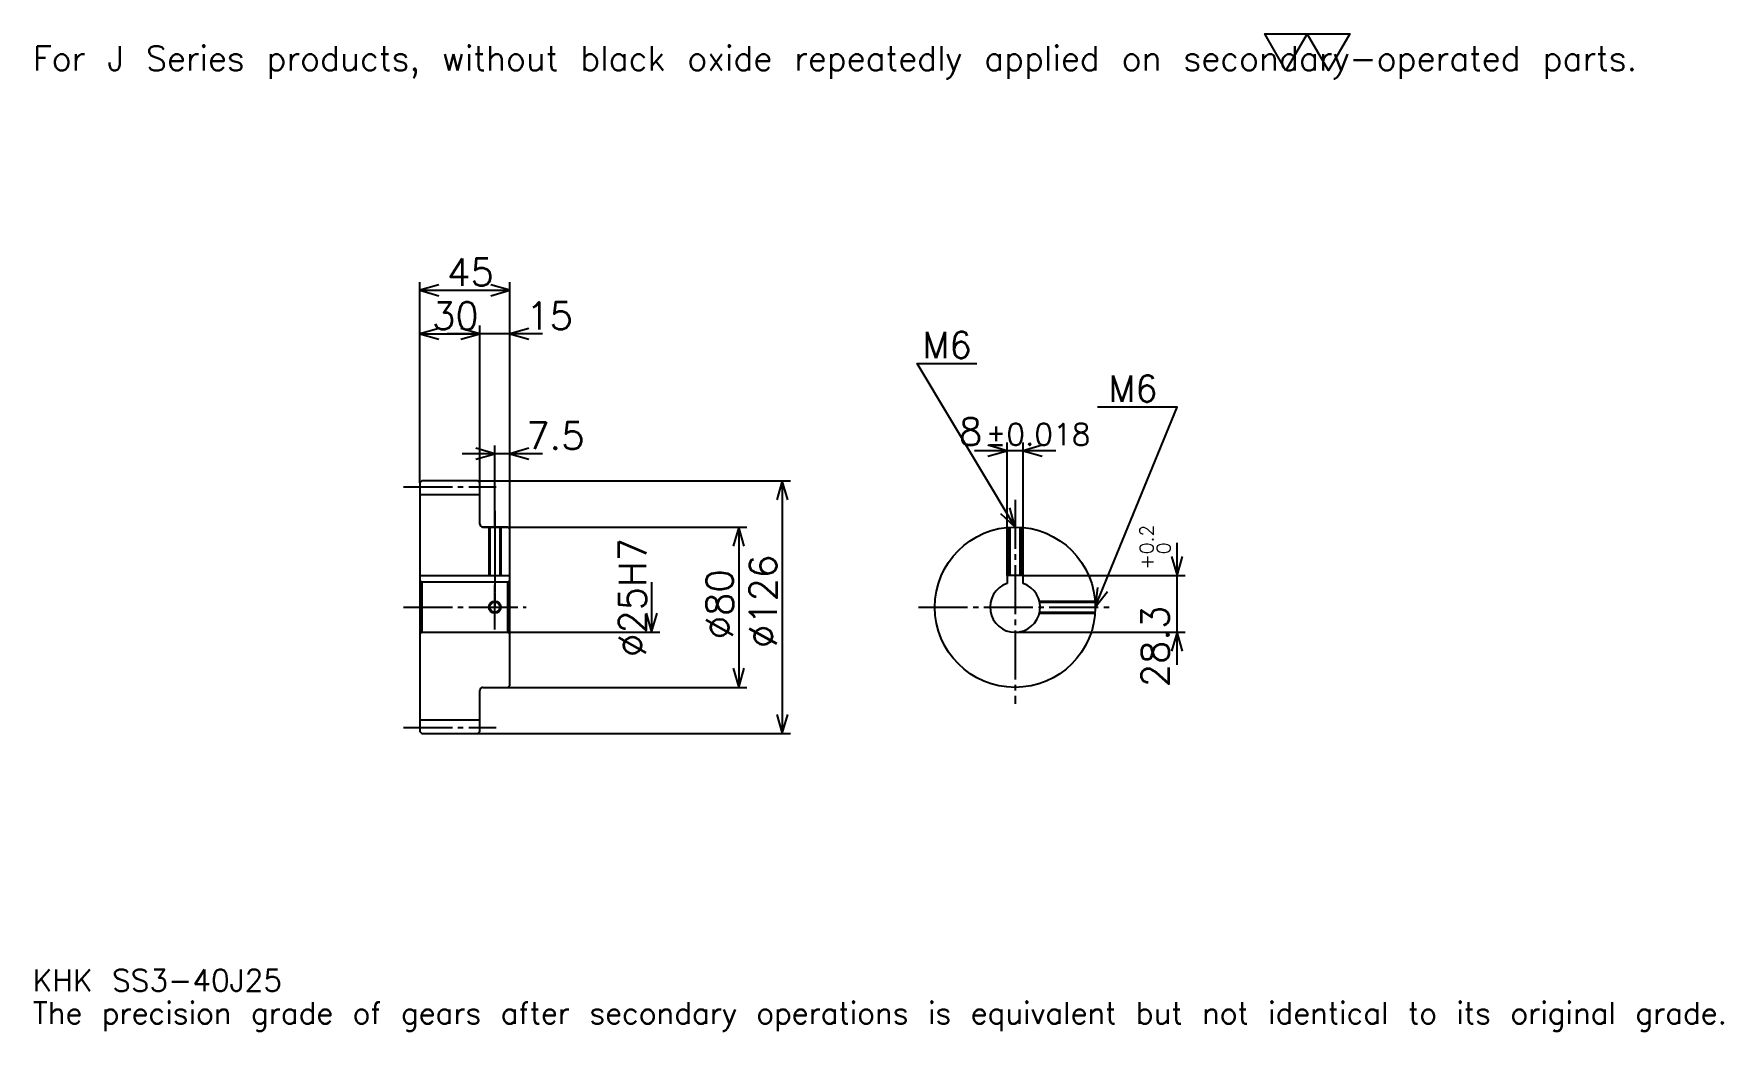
# Model space of a CAD drawing. Extents: x 28 to 870, y 10 to 508.
import ezdxf

# ---------------------------------------------------------------- set-up
doc = ezdxf.new("R2010")
doc.units = 0
doc.linetypes.add('DASHDOT', pattern=[32.608695, 24.456522, -2.717391, 2.717391, -2.717391])
doc.layers.get('0').update_dxf_attribs({"linetype": 'CONTINUOUS'})
doc.layers.add('DASHDOT', color=6, linetype='DASHDOT')
doc.styles.add('KANJI', font='TXT', dxfattribs={"bigfont": 'BIGFONT'})

msp = doc.modelspace()

# ---------------------------------------------------------------- linework, layer by layer
at = {"color": 5}
for p, q in [((220.108688, 284.467407), (220.108688, 383.652161)), ((220.108688, 379.576111), (265.108704, 379.576111)), ((265.108704, 284.467407), (265.108704, 383.652161)), ((220.108688, 357.836975), (250.108688, 357.836975)), ((281.413025, 357.836975), (233.804337, 357.836975)), ((250.108688, 284.467407), (250.108688, 361.913025)), ((513.065186, 237.267395), (513.065186, 303.586975)), ((521.065186, 237.267395), (521.065186, 303.586975)), ((281.413025, 298.054352), (241.304337, 298.054352)), ((257.608704, 284.467407), (257.608704, 302.130432)), ((537.369568, 299.510864), (496.760864, 299.510864)), ((220.108688, 283.467407), (220.108688, 284.467407)), ((249.108688, 284.467407), (265.108704, 284.467407)), ((250.108688, 283.467407), (250.108688, 284.467407)), ((257.608704, 261.467407), (257.608704, 284.467407)), ((257.608704, 261.467407), (257.608704, 284.467407)), ((265.108704, 284.467407), (405.054321, 284.467407)), ((265.108704, 260.467407), (265.108704, 284.467407)), ((400.978271, 284.467407), (400.978271, 158.467392)), ((251.608688, 261.467407), (265.108704, 261.467407)), ((265.108704, 261.467407), (383.315186, 261.467407)), ((379.239136, 261.467407), (379.239136, 181.467392)), ((597.82605, 192.66304), (597.82605, 253.571747)), ((521.065186, 237.267395), (601.902161, 237.267395)), ((335.760864, 233.967392), (335.760864, 208.967392)), ((265.108704, 208.967392), (339.836945, 208.967392)), ((517.065186, 208.967392), (601.902161, 208.967392)), ((251.608688, 181.467392), (265.108704, 181.467392)), ((265.108704, 181.467392), (383.315186, 181.467392)), ((249.108688, 158.467392), (265.108704, 158.467392)), ((265.108704, 158.467392), (405.054321, 158.467392))]:
    msp.add_line(p, q, dxfattribs=at)
at = {"color": 4}
for p, q in [((220.108688, 277.717407), (250.108688, 277.717407)), ((220.108688, 237.267395), (265.108704, 237.267395)), ((221.108688, 233.967392), (221.108688, 208.967392)), ((264.108704, 233.967392), (265.108704, 234.967392)), ((264.108704, 208.967392), (265.108704, 207.967392)), ((220.108688, 165.217392), (250.108688, 165.217392))]:
    msp.add_line(p, q, dxfattribs=at)
at = {"color": 7}
msp.add_lwpolyline([(652.173889, 489.130432), (641.57605, 507.5), (683.967346, 507.5), (673.369568, 489.130432), (662.771729, 507.5), (652.173889, 489.130432)], dxfattribs=at)
at = {"color": 5}
for points in [[(229.619553, 382.293488), (220.108688, 379.576111), (229.619553, 376.858704)], [(255.597809, 376.858704), (265.108704, 379.576111), (255.597809, 382.293488)], [(229.619553, 360.554352), (220.108688, 357.836975), (229.619553, 355.119568)], [(240.597824, 355.119568), (250.108688, 357.836975), (240.597824, 360.554352)], [(240.597824, 355.119568), (250.108688, 357.836975), (240.597824, 360.554352)], [(274.619568, 360.554352), (265.108704, 357.836975), (274.619568, 355.119568)], [(517.065186, 261.467407), (468.152161, 342.989136), (498.043457, 342.989136)], [(557.065186, 221.467392), (597.82605, 321.25), (558.152161, 321.25)], [(248.097824, 295.336975), (257.608704, 298.054352), (248.097824, 300.771729)], [(274.619568, 300.771729), (265.108704, 298.054352), (274.619568, 295.336975)], [(503.554321, 296.793488), (513.065186, 299.510864), (503.554321, 302.228271)], [(530.57605, 302.228271), (521.065186, 299.510864), (530.57605, 296.793488)], [(403.695648, 274.956512), (400.978271, 284.467407), (398.260864, 274.956512)], [(509.841736, 268.224792), (517.065186, 261.467407), (514.502014, 271.020996)], [(381.956512, 251.956528), (379.239136, 261.467407), (376.521729, 251.956528)], [(595.108704, 246.778259), (597.82605, 237.267395), (600.543457, 246.778259)], [(558.14624, 231.299591), (557.065186, 221.467392), (563.177429, 229.24437)], [(333.043457, 218.478256), (335.760864, 208.967392), (338.478271, 218.478256)], [(600.543457, 199.456528), (597.82605, 208.967392), (595.108704, 199.456528)], [(376.521729, 190.978256), (379.239136, 181.467392), (381.956512, 190.978256)], [(398.260864, 167.978271), (400.978271, 158.467392), (403.695648, 167.978271)]]:
    msp.add_lwpolyline(points, dxfattribs=at)
at = {"color": 4}
for points in [[(250.108688, 262.967407), (250.108688, 283.467407), (249.108688, 284.467407), (221.108688, 284.467407), (220.108688, 283.467407), (220.108688, 207.967392)], [(251.608688, 181.467392), (264.108704, 181.467392), (265.108704, 182.467392), (265.108704, 260.467407), (264.108704, 261.467407), (251.608688, 261.467407)], [(254.608688, 261.467407), (254.608688, 237.267395)], [(255.148682, 261.467407), (255.148682, 237.267395)], [(260.068695, 261.467407), (260.068695, 237.267395)], [(260.608704, 261.467407), (260.608704, 237.267395)], [(514.065186, 237.267395), (514.065186, 261.354736)], [(514.605225, 237.267395), (514.605225, 261.391663)], [(519.525208, 237.267395), (519.525208, 261.391663)], [(520.065186, 237.267395), (520.065186, 261.354736)], [(521.065186, 233.310104), (521.065186, 237.267395), (513.065186, 237.267395), (513.065186, 233.310104)], [(220.108688, 207.967392), (221.108688, 208.967392), (264.108704, 208.967392), (264.108704, 233.967392), (221.108688, 233.967392), (220.108688, 234.967392)], [(529.19989, 224.467392), (556.952515, 224.467392)], [(529.32074, 223.927399), (556.989502, 223.927399)], [(529.19989, 218.467392), (556.952515, 218.467392)], [(529.32074, 219.007385), (556.989502, 219.007385)], [(220.108688, 207.967392), (220.108688, 159.467392), (221.108688, 158.467392), (249.108688, 158.467392), (250.108688, 159.467392), (250.108688, 179.967392)]]:
    msp.add_lwpolyline(points, dxfattribs=at)
for centre, radius in [((517.065186, 221.467392), 40), ((257.608704, 221.467392), 2.46)]:
    msp.add_circle(centre, radius, dxfattribs=at)
at = {"color": 7}
msp.add_circle((257.608704, 221.467392), 3, dxfattribs=at)
at = {"color": 4}
for centre, radius, start, end in [((251.608688, 262.967407), 1.5, 180, 270), ((517.065186, 221.467392), 12.5, 108.662925185, 71.337074815), ((251.608688, 179.967392), 1.5, 90, 180)]:
    msp.add_arc(centre, radius, start, end, dxfattribs=at)
at = {"layer": 'DASHDOT', "color": 7}
for p, q in [((211.956512, 281.467407), (258.260864, 281.467407)), ((517.065186, 275.054352), (517.065186, 173.315216)), ((257.608704, 261.467407), (257.608704, 221.467392)), ((211.956512, 221.467392), (273.260864, 221.467392)), ((468.913025, 221.467392), (565.217407, 221.467392)), ((211.956512, 161.467392), (258.260864, 161.467392))]:
    msp.add_line(p, q, dxfattribs=at)
for points in [[(257.608704, 269.619568), (257.608704, 229.115219)], [(257.608704, 210.315216), (257.608704, 232.619568)], [(246.456512, 221.467392), (268.760864, 221.467392)]]:
    msp.add_lwpolyline(points, dxfattribs=at)

# ---------------------------------------------------------------- texts
at = {"color": 7, "style": 'KANJI'}
for s, height, p in [('For J Series products, without black oxide repeatedly applied on secondary-operated parts.', 12.228261, (27.173914, 489.130432)), ('45', 13.586957, (233.777161, 381.75)), ('30', 13.586957, (226.277161, 360.010864)), ('15', 13.586957, (273.260864, 360.010864)), ('M6', 13.043479, (470.869568, 345.706512)), ('M6', 13.043479, (563.586975, 323.967407)), ('7.5', 13.586957, (273.260864, 300.228271)), ('8', 13.586957, (489.019043, 302.228271)), ('%%p0.018', 10.869565, (502.468445, 302.228271)), ('KHK SS3-40J25', 10.869565, (27.173914, 29.891304)), ('The precision grade of gears after secondary operations is equivalent but not identical to its original grade.', 10.869565, (27.173914, 13.586957))]:
    msp.add_text(s, height=height, dxfattribs=at).set_placement(p)
for s, height, p in [('0.2', 6.793478, (586.141296, 247.964539)), ('%%c25H7', 13.586957, (333.043457, 196.671204)), ('0', 6.793478, (594.565186, 247.964539)), ('%%c126', 13.586957, (398.260864, 201.08696)), ('+', 6.793478, (586.141296, 240.355835)), ('%%c80', 13.586957, (376.521729, 205.502716)), ('28.3', 13.586957, (593.75, 181.546112))]:
    msp.add_text(s, height=height, rotation=90, dxfattribs=at).set_placement(p)

doc.saveas('drawing.dxf')
